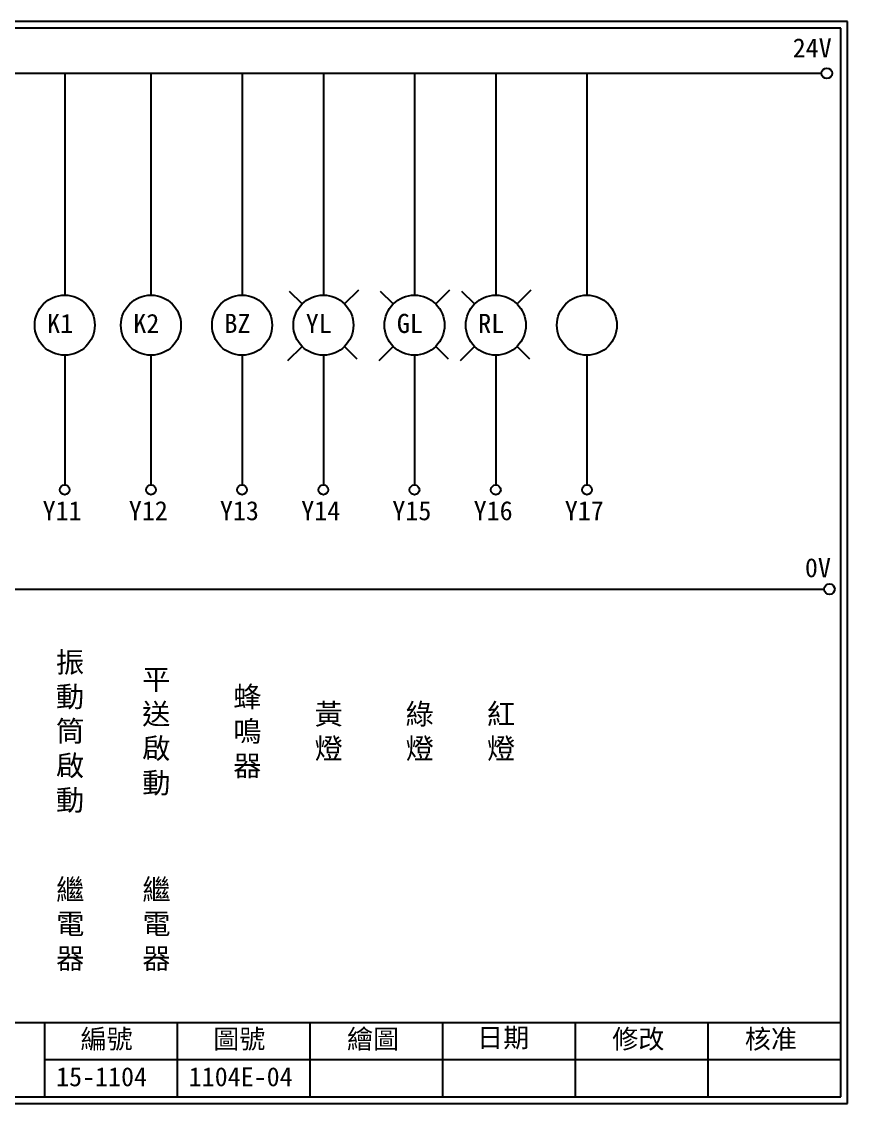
# Model space of a CAD drawing. Extents: x 889 to 1176, y 251 to 455.
# Drawn here: x 1020.4 to 1176.1, y 251.2 to 455.2 of the extents above; entities that cross this region are included whole.
import ezdxf

# ---------------------------------------------------------------- set-up
doc = ezdxf.new("R2010")
doc.units = 0
doc.layers.get('0').update_dxf_attribs({"linetype": 'CONTINUOUS'})
doc.layers.add('圖框層', color=7, linetype='CONTINUOUS')
doc.layers.add('標尺寸層', color=3, linetype='CONTINUOUS')
doc.styles.add('CNS', font='romanc.shx', dxfattribs={"bigfont": 'chineset.shx'})
doc.styles.add('STSL', font='kaiu.ttf')

msp = doc.modelspace()

# ---------------------------------------------------------------- linework, layer by layer
for centre in [(1172.21, 445.42), (1172.69, 348.15)]:
    msp.add_circle(centre, 1)
at = {"layer": '圖框層', "color": 7}
for p, q in [((1176.07, 455.16), (889.07, 455.16)), ((1176.07, 251.2), (1176.07, 455.16)), ((1174.82, 453.91), (890.32, 453.91)), ((1174.82, 252.44), (1174.82, 453.91)), ((890.32, 266.44), (1174.82, 266.44)), ((1024.82, 252.44), (1024.82, 266.44)), ((1049.82, 252.44), (1049.82, 266.44)), ((1074.82, 252.44), (1074.82, 266.44)), ((1099.82, 252.44), (1099.82, 266.44)), ((1124.82, 252.44), (1124.82, 266.44)), ((1149.82, 252.44), (1149.82, 266.44)), ((1024.82, 259.44), (1174.82, 259.44)), ((889.07, 251.2), (1176.07, 251.2)), ((890.32, 252.44), (1174.82, 252.44))]:
    msp.add_line(p, q, dxfattribs=at)
at = {"layer": '標尺寸層', "color": 7}
for p, q in [((893.61, 445.42), (1171.21, 445.42)), ((1028.56, 445.42), (1028.56, 403.59)), ((1044.81, 445.42), (1044.81, 403.59)), ((1061.98, 445.42), (1061.98, 403.59)), ((1077.31, 445.42), (1077.31, 403.59)), ((1094.48, 445.42), (1094.48, 403.59)), ((1109.81, 445.42), (1109.81, 403.59)), ((1126.98, 445.42), (1126.98, 403.59)), ((1028.56, 392.26), (1028.56, 367.81)), ((1044.81, 392.26), (1044.81, 367.81)), ((1061.98, 392.26), (1061.98, 367.81)), ((1077.31, 392.26), (1077.31, 367.81)), ((1094.48, 392.26), (1094.48, 367.81)), ((1109.81, 392.26), (1109.81, 367.81)), ((1126.98, 392.26), (1126.98, 367.81)), ((893.82, 348.15), (1171.69, 348.15))]:
    msp.add_line(p, q, dxfattribs=at)
at = {"layer": '標尺寸層', "color": 0}
for p, q in [((1073.31, 401.93), (1070.92, 404.31)), ((1081.32, 401.93), (1083.98, 404.6)), ((1090.48, 401.93), (1088.09, 404.31)), ((1098.49, 401.93), (1101.15, 404.6)), ((1105.81, 401.93), (1103.42, 404.31)), ((1113.81, 401.93), (1116.48, 404.6)), ((1070.64, 391.25), (1073.31, 393.92)), ((1083.7, 391.54), (1081.32, 393.92)), ((1087.81, 391.25), (1090.48, 393.92)), ((1100.87, 391.54), (1098.49, 393.92)), ((1103.14, 391.25), (1105.81, 393.92)), ((1116.2, 391.54), (1113.81, 393.92))]:
    msp.add_line(p, q, dxfattribs=at)
at = {"layer": '標尺寸層', "color": 7}
for centre, radius in [((1028.56, 397.93), 5.66), ((1044.81, 397.93), 5.66), ((1061.98, 397.93), 5.66), ((1077.31, 397.93), 5.66), ((1094.48, 397.93), 5.66), ((1109.81, 397.93), 5.66), ((1126.98, 397.93), 5.66), ((1028.56, 366.89), 0.92), ((1044.81, 366.89), 0.92), ((1061.98, 366.89), 0.92), ((1077.31, 366.89), 0.92), ((1094.48, 366.89), 0.92), ((1109.81, 366.89), 0.92), ((1126.98, 366.89), 0.92)]:
    msp.add_circle(centre, radius, dxfattribs=at)

# ---------------------------------------------------------------- texts
at = {"layer": '圖框層', "color": 4, "style": 'STSL'}
for s, p in [('24V', (1165.77, 448.41)), ('K1', (1025.24, 396.46)), ('K2', (1041.49, 396.46)), ('BZ', (1058.66, 396.46)), ('YL', (1073.99, 396.46)), ('GL', (1091.16, 396.46)), ('RL', (1106.49, 396.46)), ('Y11', (1024.39, 361.15)), ('Y12', (1040.64, 361.15)), ('Y13', (1057.81, 361.15)), ('Y14', (1073.14, 361.15)), ('Y15', (1090.31, 361.15)), ('Y16', (1105.64, 361.15)), ('Y17', (1122.81, 361.15)), ('0V', (1168.07, 350.4)), ('編號', (1031.54, 261.53)), ('圖號', (1056.54, 261.53)), ('繪圖', (1081.76, 261.53)), ('日期', (1106.29, 261.78)), ('修改', (1131.76, 261.53)), ('核准', (1156.76, 261.53)), ('15-1104', (1026.93, 254.42)), ('1104E-04', (1051.93, 254.42))]:
    msp.add_text(s, height=3.6, dxfattribs=at).set_placement(p)
at = {"layer": '標尺寸層', "color": 7, "char_height": 3.9, "attachment_point": 5, "style": 'CNS'}
for s, insert, width in [('{\\fDFKai-SB|b0|i0|c136|p65;\\T1.1;\\C0;振動筒啟動}', (1029.83, 321.15), 2.8481), ('{\\fDFKai-SB|b0|i0|c136|p65;\\T1.1;\\C0;平送啟動}', (1046.08, 321.15), 2.8481), ('{\\fDFKai-SB|b0|i0|c136|p65;\\T1.1;\\C0;蜂鳴器}', (1063.25, 321.15), 2.8481), ('{\\fDFKai-SB|b0|i0|c136|p65;\\T1.1;\\C0;黃燈}', (1078.58, 321.15), 2.8481), ('{\\fDFKai-SB|b0|i0|c136|p65;\\T1.1;\\C0;綠燈}', (1095.75, 321.15), 2.8481), ('{\\fDFKai-SB|b0|i0|c136|p65;\\T1.1;\\C0;紅燈}', (1111.08, 321.15), 2.8481), ('{\\fDFKai-SB|b0|i0|c136|p65;繼電器}', (1029.6, 284.82), 8.6627), ('{\\fDFKai-SB|b0|i0|c136|p65;繼電器}', (1045.85, 284.82), 8.6627)]:
    msp.add_mtext(s, dxfattribs=dict(at, insert=insert, width=width))

doc.saveas('drawing.dxf')
